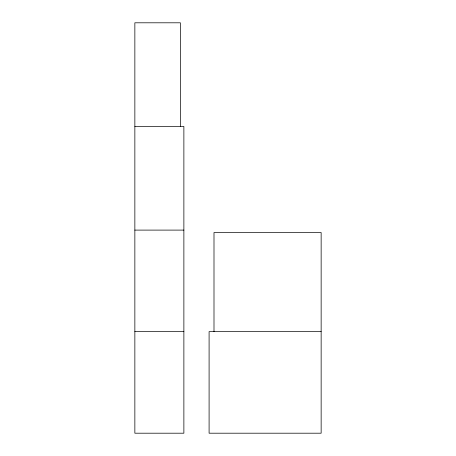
<?xml version="1.0" encoding="UTF-8"?>
<svg xmlns="http://www.w3.org/2000/svg" width="456" height="456" viewBox="0 0 456 456"><rect width="100%" height="100%" fill="white"/><g stroke="black" fill="none" stroke-linecap="round" stroke-linejoin="round"><path stroke-width="0.68" d="M134.856 126.449L183.876 126.449L183.876 433.2L134.856 433.2L134.856 22.8L180.376 22.8L180.376 126.449M134.856 230.103L183.876 230.103M134.856 331.649L183.876 331.649M321.144 331.649L209.093 331.649L209.093 433.2L321.144 433.2L321.144 232.554L213.995 232.554L213.995 331.649"/></g></svg>
